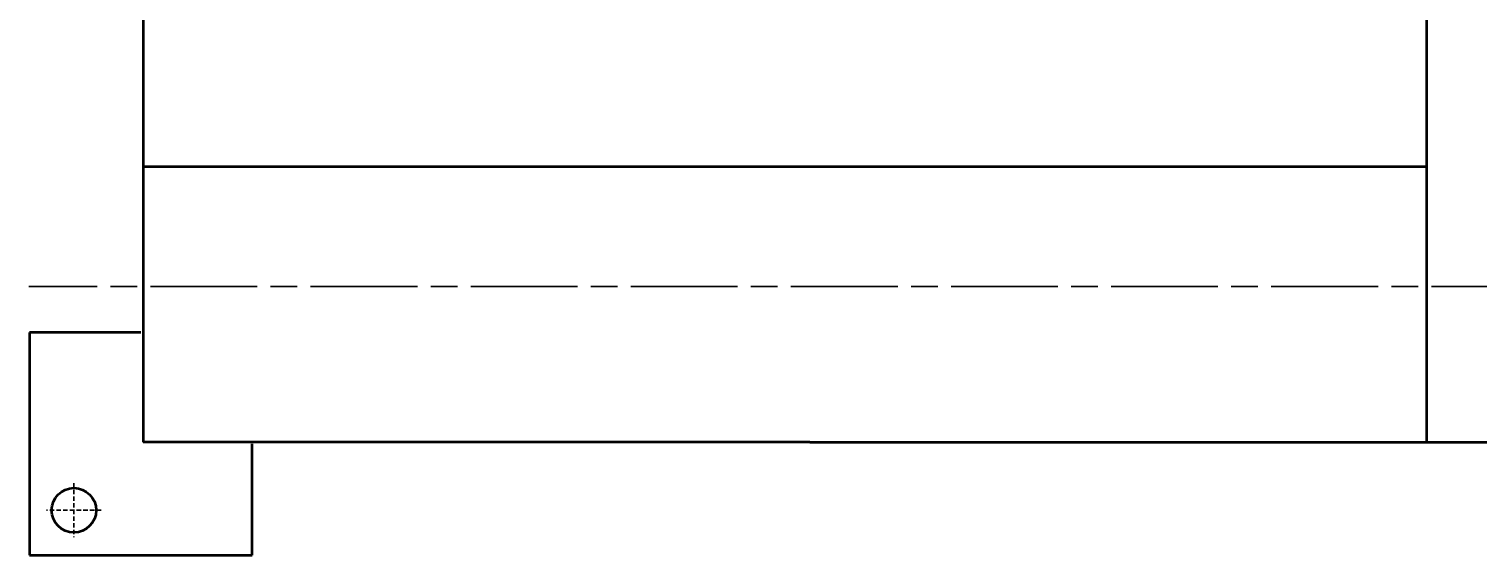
# Model space of a CAD drawing. Header units: millimetres. Extents: x 98 to 4367, y -12 to 2058.
# Drawn here: x 268.5 to 431.4, y 909.5 to 968.6 of the extents above; entities that cross this region are included whole.
import ezdxf

# ---------------------------------------------------------------- set-up
doc = ezdxf.new("R2010")
doc.units = ezdxf.units.MM
doc.linetypes.add('AM_ISO08W050', pattern=[18, 12, -1.5, 3, -1.5])
doc.linetypes.add('GESTRICHELT', pattern=[0.75, 0.5, -0.25])
doc.layers.get('0').update_dxf_attribs({"lineweight": 50})
doc.layers.add('M2STAR', color=7, linetype='AM_ISO08W050', lineweight=30)
doc.layers.add('U2STAR', color=7, linetype='GESTRICHELT', lineweight=30)

msp = doc.modelspace()

# ---------------------------------------------------------------- linework, layer by layer
for p, q in [((425.642, 987.85), (425.642, 922.155)), ((281.347, 982.216), (281.347, 922.155)), ((281.347, 953.155), (425.642, 953.155)), ((281.103, 934.479), (268.603, 934.479)), ((268.603, 934.479), (268.603, 909.479)), ((356.294, 922.155), (281.347, 922.155)), ((356.294, 922.155), (385.294, 922.155)), ((385.294, 922.155), (544.794, 922.155)), ((293.603, 909.479), (293.603, 921.979)), ((268.603, 909.479), (293.603, 909.479)), ((268.603, 909.479), (273.603, 909.479))]:
    msp.add_line(p, q)
msp.add_circle((273.574, 914.512), 2.5)
at = {"layer": 'M2STAR'}
msp.add_line((582.185, 939.655), (268.527, 939.655), dxfattribs=at)
at = {"layer": 'U2STAR'}
for p, q in [((273.574, 917.57), (273.574, 911.469)), ((276.625, 914.512), (270.505, 914.512))]:
    msp.add_line(p, q, dxfattribs=at)

doc.saveas('drawing.dxf')
